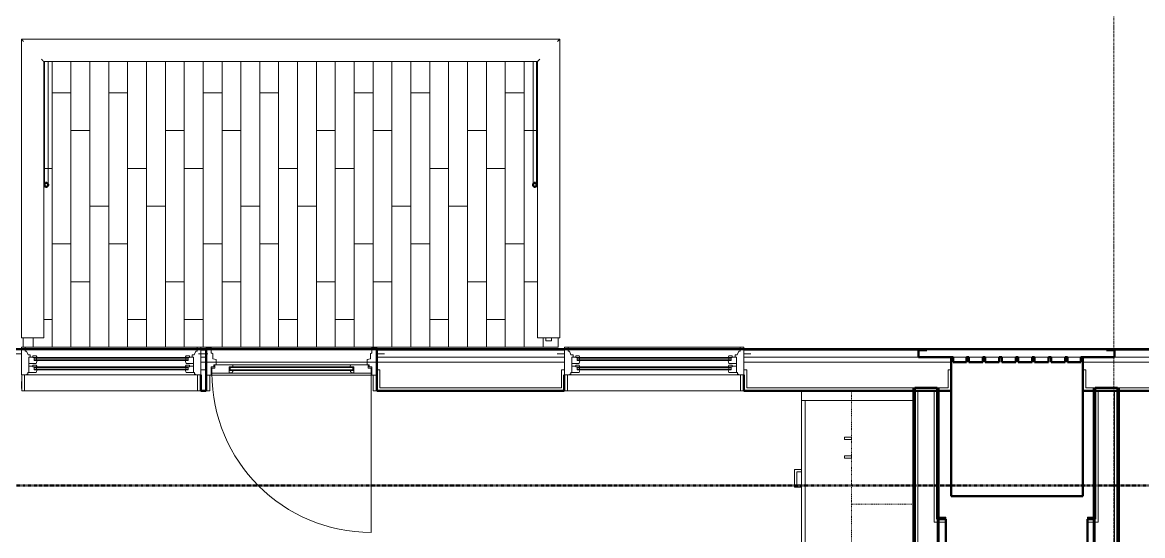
# Model space of a CAD drawing. Header units: inches. Extents: x -4218 to -1830, y 9767 to 12426.
# Drawn here: x -3712.5 to -3475.2, y 12079.1 to 12187.8 of the extents above; entities that cross this region are included whole.
import ezdxf

# ---------------------------------------------------------------- set-up
doc = ezdxf.new("R2010")
doc.units = ezdxf.units.IN
doc.header["$MEASUREMENT"] = 0
for name, pattern in [('Dash', [0.25, 0.125, -0.125]), ('Dash 1_16_', [0.125, 0.0625, -0.0625]), ('Grid Line 1_2_', [0.875, 0.5, -0.125, 0.125, -0.125])]:
    doc.linetypes.add(name, pattern=pattern)
for name, color, linetype, lineweight in [('0-1', 7, 'Continuous', 5), ('0-2', 253, 'Continuous', 9), ('A-DOOR-4', 31, 'Continuous', 9), ('A-DOOR-5', 31, 'Continuous', 20), ('A-DOOR-FRAM', 31, 'Continuous', 20), ('A-DOOR-FRAM-2', 31, 'Continuous', 9), ('A-DOOR-GLAZ', 31, 'Continuous', 9), ('A-FLOR-5', 192, 'Continuous', 9), ('A-FLOR-HRAL', 11, 'Continuous', 9), ('A-FLOR-PATT-1', 9, 'Continuous', 9), ('A-GENM', 5, 'Continuous', 9), ('A-GENM-7', 5, 'Continuous', 50), ('A-GLAZ-1', 151, 'Continuous', 9), ('A-GLAZ-2', 151, 'Continuous', 20), ('A-GLAZ-3', 151, 'Continuous', 50), ('A-WALL', 113, 'Continuous', 13), ('A-WALL-1', 250, 'Continuous', 50), ('A-WALL-2', 10, 'Continuous', 13), ('A-WALL-3', 254, 'Continuous', 9), ('A-WALL-4', 253, 'Continuous', 9), ('A-WALL-5', 252, 'Continuous', 9), ('A-WALL-6', 7, 'Continuous', 9), ('A-WALL-8', 113, 'Continuous', 9), ('A-WALL-9', 113, 'Continuous', 50), ('C-PROP-LINE-1', 91, 'Dash 1_16_', 50), ('Q-CASE-1', 252, 'Continuous', 9), ('Q-CASE-2', 7, 'Continuous', 9), ('Q-CASE-3', 253, 'Continuous', 9), ('Q-CASE-4', 7, 'Dash', 9), ('Q-CASE-5', 254, 'Continuous', 9), ('S-GRID-1', 1, 'Grid Line 1_2_', 9)]:
    doc.layers.add(name, color=color, linetype=linetype, lineweight=lineweight)

# ---------------------------------------------------------------- blocks, each defined once
blk = doc.blocks.new('Basic Wall _ INT - W4BØF - _5_8 GYP - 2X4 WOOD_BATT_ - 5_8 GYP_ - ___-2689829-BACKGROUND - 3RD FLOOR')
at = {"layer": 'A-WALL-3'}
for p, q in [((-3518.72, 12110.34), (-3518.75, 12110.34)), ((-3518.55, 12110.34), (-3518.61, 12110.34)), ((-3518.4, 12110.34), (-3518.54, 12110.34)), ((-3518.34, 12110.34), (-3518.4, 12110.34))]:
    blk.add_line(p, q, dxfattribs=at)
at = {"layer": 'A-WALL-4'}
for p, q in [((-3518.75, 12110.34), (-3518.71, 12110.34)), ((-3518.75, 12109.71), (-3518.75, 12110.31)), ((-3518.71, 12110.34), (-3518.66, 12110.34)), ((-3518.66, 12110.34), (-3518.63, 12110.34)), ((-3518.63, 12110.34), (-3518.62, 12110.34)), ((-3518.62, 12110.34), (-3518.34, 12110.34)), ((-3518.4, 12110.31), (-3518.4, 12109.71)), ((-3518.75, 12077.79), (-3518.75, 12082.54)), ((-3518.4, 12082.93), (-3518.4, 12082.83)), ((-3518.4, 12082.82), (-3518.4, 12082.74)), ((-3518.4, 12082.73), (-3518.4, 12082.68)), ((-3518.4, 12082.54), (-3518.4, 12077.79)), ((-3518.4, 12077.63), (-3518.4, 12077.59)), ((-3518.4, 12077.57), (-3518.4, 12077.5)), ((-3518.4, 12077.47), (-3518.4, 12077.38)), ((-3518.4, 11916.93), (-3518.34, 11916.96)), ((-3518.75, 11916.78), (-3518.72, 11916.79)), ((-3518.61, 11916.84), (-3518.55, 11916.87)), ((-3518.54, 11916.87), (-3518.4, 11916.93))]:
    blk.add_line(p, q, dxfattribs=at)
at = {"layer": 'A-WALL-5'}
for p, q in [((-3518.75, 12082.54), (-3518.75, 12109.71)), ((-3518.62, 12109.71), (-3518.62, 12110.31)), ((-3518.4, 12109.71), (-3518.4, 12082.95)), ((-3518.34, 12110.31), (-3518.34, 12109.71)), ((-3518.62, 12077.83), (-3518.62, 12082.5)), ((-3518.34, 12082.93), (-3518.34, 12082.83)), ((-3518.34, 12082.81), (-3518.34, 12082.74)), ((-3518.34, 12082.73), (-3518.34, 12082.68)), ((-3518.34, 12082.54), (-3518.34, 12077.79)), ((-3518.75, 11916.78), (-3518.75, 12077.79)), ((-3518.4, 12077.38), (-3518.4, 11916.93)), ((-3518.34, 12077.63), (-3518.34, 12077.59)), ((-3518.34, 12077.57), (-3518.34, 12077.5)), ((-3518.34, 12077.47), (-3518.34, 12077.38))]:
    blk.add_line(p, q, dxfattribs=at)
at = {"layer": 'A-WALL-6'}
for p, q in [((-3518.62, 12082.54), (-3518.62, 12109.71)), ((-3518.34, 12109.71), (-3518.34, 12082.95)), ((-3518.62, 11916.84), (-3518.62, 12077.79)), ((-3518.34, 12077.38), (-3518.34, 11916.96))]:
    blk.add_line(p, q, dxfattribs=at)
at = {"layer": 'A-WALL-6', "flags": 128}
for points in [[(-3518.34, 11916.96), (-3518.45, 11916.91), (-3518.55, 11916.87), (-3518.6, 11916.84), (-3518.62, 11916.84)], [(-3518.62, 11916.84), (-3518.63, 11916.84), (-3518.63, 11916.83), (-3518.65, 11916.83), (-3518.66, 11916.82), (-3518.68, 11916.81), (-3518.71, 11916.8)]]:
    blk.add_lwpolyline(points, dxfattribs=at)
blk = doc.blocks.new('Basic Wall _ INT - W4BØF - _5_8 GYP - 2X4 WOOD_BATT_ - 5_8 GYP_ - ___-2689830-BACKGROUND - 3RD FLOOR')
at = {"layer": 'A-WALL-3'}
for p, q in [((-3523.85, 12110.34), (-3523.91, 12110.34)), ((-3523.7, 12110.34), (-3523.85, 12110.34)), ((-3523.85, 12109.71), (-3523.85, 12058.6)), ((-3523.64, 12110.34), (-3523.7, 12110.34)), ((-3523.5, 12110.34), (-3523.52, 12110.34)), ((-3523.5, 12058.6), (-3523.5, 12109.71)), ((-3523.85, 12028.71), (-3523.85, 11977.71)), ((-3523.5, 11977.71), (-3523.5, 12028.71))]:
    blk.add_line(p, q, dxfattribs=at)
at = {"layer": 'A-WALL-4'}
for p, q in [((-3523.91, 12110.34), (-3523.64, 12110.34)), ((-3523.85, 12110.34), (-3523.85, 12109.71)), ((-3523.64, 12110.34), (-3523.62, 12110.34)), ((-3523.62, 12110.34), (-3523.61, 12110.34)), ((-3523.62, 12109.71), (-3523.62, 12058.6)), ((-3523.61, 12110.34), (-3523.58, 12110.34)), ((-3523.58, 12110.34), (-3523.56, 12110.34)), ((-3523.56, 12110.34), (-3523.54, 12110.34)), ((-3523.54, 12110.34), (-3523.5, 12110.34)), ((-3523.5, 12109.71), (-3523.5, 12110.34)), ((-3523.62, 12028.71), (-3523.62, 11977.71)), ((-3523.85, 11977.71), (-3523.85, 11977.46)), ((-3523.5, 11977.46), (-3523.5, 11977.71)), ((-3523.85, 11942.13), (-3523.85, 11942.01)), ((-3523.85, 11942.01), (-3523.85, 11941.92)), ((-3523.85, 11941.92), (-3523.85, 11941.86)), ((-3523.85, 11941.71), (-3523.85, 11936.97)), ((-3523.5, 11936.96), (-3523.5, 11941.71)), ((-3523.85, 11936.82), (-3523.85, 11936.76)), ((-3523.85, 11936.76), (-3523.85, 11936.67)), ((-3523.85, 11936.67), (-3523.85, 11936.55)), ((-3523.91, 11914.65), (-3523.85, 11914.67)), ((-3523.85, 11914.67), (-3523.7, 11914.73)), ((-3523.7, 11914.73), (-3523.64, 11914.76)), ((-3523.52, 11914.81), (-3523.5, 11914.82))]:
    blk.add_line(p, q, dxfattribs=at)
at = {"layer": 'A-WALL-5'}
for p, q in [((-3523.91, 12110.34), (-3523.91, 12058.6)), ((-3523.62, 12110.34), (-3523.62, 12109.71)), ((-3523.91, 12028.71), (-3523.91, 11977.71)), ((-3523.85, 11977.46), (-3523.85, 11942.13)), ((-3523.62, 11977.71), (-3523.62, 11977.46)), ((-3523.5, 11941.71), (-3523.5, 11977.46)), ((-3523.91, 11942.13), (-3523.91, 11942.01)), ((-3523.91, 11942.01), (-3523.91, 11941.92)), ((-3523.91, 11941.92), (-3523.91, 11941.86)), ((-3523.91, 11941.7), (-3523.91, 11936.98)), ((-3523.62, 11941.71), (-3523.62, 11937.61)), ((-3523.91, 11936.82), (-3523.91, 11936.76)), ((-3523.91, 11936.76), (-3523.91, 11936.67)), ((-3523.91, 11936.67), (-3523.91, 11936.55)), ((-3523.85, 11936.55), (-3523.85, 11914.67)), ((-3523.62, 11937.59), (-3523.62, 11936.97)), ((-3523.5, 11914.82), (-3523.5, 11936.96))]:
    blk.add_line(p, q, dxfattribs=at)
at = {"layer": 'A-WALL-6'}
for p, q in [((-3523.91, 11977.71), (-3523.91, 11942.13)), ((-3523.62, 11977.46), (-3523.62, 11941.71)), ((-3523.91, 11936.55), (-3523.91, 11914.65)), ((-3523.62, 11936.97), (-3523.62, 11914.77))]:
    blk.add_line(p, q, dxfattribs=at)
at = {"layer": 'A-WALL-6', "flags": 128}
for points in [[(-3523.62, 11914.77), (-3523.64, 11914.76), (-3523.7, 11914.73), (-3523.79, 11914.7), (-3523.91, 11914.65)], [(-3523.54, 11914.8), (-3523.56, 11914.79), (-3523.58, 11914.78), (-3523.6, 11914.78), (-3523.61, 11914.77), (-3523.62, 11914.77), (-3523.62, 11914.77)]]:
    blk.add_lwpolyline(points, dxfattribs=at)
blk = doc.blocks.new('Basic Wall _ INT - W4BØF - _5_8 GYP - 2X4 WOOD_BATT_ - 5_8 GYP_ - ___-2689837-BACKGROUND - 3RD FLOOR')
at = {"layer": 'A-WALL-3'}
for p, q in [((-3480.51, 12110.34), (-3480.54, 12110.34)), ((-3480.33, 12110.34), (-3480.4, 12110.34)), ((-3480.19, 12110.34), (-3480.33, 12110.34)), ((-3480.12, 12110.34), (-3480.19, 12110.34))]:
    blk.add_line(p, q, dxfattribs=at)
at = {"layer": 'A-WALL-4'}
for p, q in [((-3480.54, 12110.34), (-3480.49, 12110.34)), ((-3480.54, 12109.71), (-3480.54, 12110.34)), ((-3480.49, 12110.34), (-3480.41, 12110.34)), ((-3480.41, 12110.34), (-3480.12, 12110.34)), ((-3480.19, 12110.34), (-3480.19, 12109.71)), ((-3480.54, 11916.39), (-3480.51, 11916.38)), ((-3480.4, 11916.33), (-3480.33, 11916.31)), ((-3480.33, 11916.31), (-3480.19, 11916.25)), ((-3480.19, 11916.25), (-3480.12, 11916.22))]:
    blk.add_line(p, q, dxfattribs=at)
at = {"layer": 'A-WALL-5'}
for p, q in [((-3480.54, 12070.54), (-3480.54, 12109.71)), ((-3480.41, 12109.71), (-3480.41, 12110.34)), ((-3480.19, 12109.71), (-3480.19, 12070.54)), ((-3480.12, 12110.34), (-3480.12, 12109.71)), ((-3480.54, 12000.54), (-3480.54, 12005.04)), ((-3480.19, 12005.04), (-3480.19, 12000.54)), ((-3480.54, 11916.39), (-3480.54, 11935.04)), ((-3480.19, 11935.04), (-3480.19, 11916.25))]:
    blk.add_line(p, q, dxfattribs=at)
at = {"layer": 'A-WALL-6'}
for p, q in [((-3480.41, 12070.54), (-3480.41, 12109.71)), ((-3480.12, 12109.71), (-3480.12, 12070.54)), ((-3480.41, 12000.54), (-3480.41, 12005.04)), ((-3480.12, 12005.04), (-3480.12, 12000.54)), ((-3480.41, 11916.34), (-3480.41, 11935.04)), ((-3480.12, 11935.04), (-3480.12, 11916.22))]:
    blk.add_line(p, q, dxfattribs=at)
at = {"layer": 'A-WALL-6', "flags": 128}
for points in [[(-3480.41, 11916.34), (-3480.41, 11916.34), (-3480.42, 11916.34), (-3480.44, 11916.35), (-3480.45, 11916.36), (-3480.47, 11916.36), (-3480.49, 11916.37)], [(-3480.12, 11916.22), (-3480.24, 11916.27), (-3480.33, 11916.31), (-3480.39, 11916.33), (-3480.41, 11916.34)]]:
    blk.add_lwpolyline(points, dxfattribs=at)
blk = doc.blocks.new('Basic Wall _ INT - W4BØF - _5_8 GYP - 2X4 WOOD_BATT_ - 5_8 GYP_ - ___-2689838-BACKGROUND - 3RD FLOOR')
at = {"layer": 'A-WALL-3'}
for p, q in [((-3485.64, 12110.34), (-3485.7, 12110.34)), ((-3485.49, 12110.34), (-3485.64, 12110.34)), ((-3485.43, 12110.34), (-3485.49, 12110.34)), ((-3485.29, 12110.34), (-3485.31, 12110.34))]:
    blk.add_line(p, q, dxfattribs=at)
at = {"layer": 'A-WALL-4'}
for p, q in [((-3485.7, 12110.34), (-3485.41, 12110.34)), ((-3485.64, 12110.34), (-3485.64, 12109.75)), ((-3485.41, 12110.34), (-3485.33, 12110.34)), ((-3485.33, 12110.34), (-3485.29, 12110.34)), ((-3485.29, 12109.75), (-3485.29, 12110.34)), ((-3485.64, 12082.95), (-3485.64, 12082.86)), ((-3485.64, 12082.83), (-3485.64, 12082.76)), ((-3485.64, 12082.74), (-3485.64, 12082.7)), ((-3485.64, 12082.54), (-3485.64, 12077.79)), ((-3485.29, 12077.79), (-3485.29, 12082.54)), ((-3485.64, 12077.64), (-3485.64, 12077.6)), ((-3485.64, 12077.59), (-3485.64, 12077.52)), ((-3485.64, 12077.5), (-3485.64, 12077.4)), ((-3485.7, 11918.53), (-3485.64, 11918.5)), ((-3485.64, 11918.5), (-3485.49, 11918.44)), ((-3485.49, 11918.44), (-3485.43, 11918.42)), ((-3485.31, 11918.37), (-3485.29, 11918.36))]:
    blk.add_line(p, q, dxfattribs=at)
at = {"layer": 'A-WALL-5'}
for p, q in [((-3485.7, 12110.34), (-3485.7, 12109.75)), ((-3485.64, 12109.71), (-3485.64, 12082.95)), ((-3485.41, 12110.34), (-3485.41, 12109.75)), ((-3485.29, 12082.54), (-3485.29, 12109.71)), ((-3485.7, 12082.95), (-3485.7, 12082.86)), ((-3485.7, 12082.83), (-3485.7, 12082.77)), ((-3485.7, 12082.54), (-3485.7, 12077.79)), ((-3485.41, 12082.54), (-3485.41, 12077.79)), ((-3485.7, 12077.59), (-3485.7, 12077.52)), ((-3485.7, 12077.5), (-3485.7, 12077.41)), ((-3485.64, 12077.38), (-3485.64, 12070.54)), ((-3485.29, 12070.54), (-3485.29, 12077.79)), ((-3485.64, 12005.04), (-3485.64, 12000.54)), ((-3485.29, 12000.54), (-3485.29, 12005.04)), ((-3485.64, 11935.04), (-3485.64, 11918.5)), ((-3485.29, 11918.36), (-3485.29, 11935.04))]:
    blk.add_line(p, q, dxfattribs=at)
at = {"layer": 'A-WALL-6'}
for p, q in [((-3485.7, 12109.71), (-3485.7, 12082.95)), ((-3485.41, 12109.71), (-3485.41, 12082.54)), ((-3485.7, 12077.38), (-3485.7, 12070.54)), ((-3485.41, 12077.79), (-3485.41, 12070.54)), ((-3485.7, 12005.04), (-3485.7, 12000.54)), ((-3485.41, 12005.04), (-3485.41, 12000.54)), ((-3485.7, 11935.04), (-3485.7, 11918.53)), ((-3485.41, 11935.04), (-3485.41, 11918.41))]:
    blk.add_line(p, q, dxfattribs=at)
at = {"layer": 'A-WALL-6', "flags": 128}
for points in [[(-3485.41, 11918.41), (-3485.43, 11918.42), (-3485.49, 11918.44), (-3485.58, 11918.48), (-3485.7, 11918.53)], [(-3485.33, 11918.38), (-3485.35, 11918.39), (-3485.37, 11918.39), (-3485.39, 11918.4), (-3485.4, 11918.41), (-3485.41, 11918.41), (-3485.41, 11918.41)]]:
    blk.add_lwpolyline(points, dxfattribs=at)
blk = doc.blocks.new('Basic Wall _ INT - W4BØF - _5_8 GYP - 2X4 WOOD_BATT_ - 5_8 GYP_ - ___-2689840-BACKGROUND - 3RD FLOOR')
at = {"layer": 'A-WALL-3'}
for p, q in [((-3518.75, 12082.95), (-3518.75, 12082.89)), ((-3518.75, 12082.89), (-3518.75, 12082.75)), ((-3518.75, 12082.74), (-3518.75, 12082.68)), ((-3518.75, 12082.56), (-3518.75, 12082.54)), ((-3485.29, 12082.89), (-3485.29, 12082.95)), ((-3485.29, 12082.75), (-3485.29, 12082.89)), ((-3485.29, 12082.68), (-3485.29, 12082.74)), ((-3485.29, 12082.54), (-3485.29, 12082.56))]:
    blk.add_line(p, q, dxfattribs=at)
at = {"layer": 'A-WALL-4'}
for p, q in [((-3518.75, 12082.66), (-3518.75, 12082.95)), ((-3518.75, 12082.6), (-3518.75, 12082.66)), ((-3518.55, 12082.89), (-3518.6, 12082.89)), ((-3518.45, 12082.89), (-3518.53, 12082.89)), ((-3518.34, 12082.89), (-3518.44, 12082.89)), ((-3485.58, 12082.89), (-3485.66, 12082.89)), ((-3485.49, 12082.89), (-3485.55, 12082.89)), ((-3485.29, 12082.95), (-3485.29, 12082.66)), ((-3485.29, 12082.66), (-3485.29, 12082.6))]:
    blk.add_line(p, q, dxfattribs=at)
at = {"layer": 'A-WALL-5'}
for p, q in [((-3518.75, 12082.58), (-3518.75, 12082.6)), ((-3518.75, 12082.54), (-3518.75, 12082.58)), ((-3518.75, 12082.54), (-3516.91, 12082.54)), ((-3518.55, 12082.95), (-3518.6, 12082.95)), ((-3518.45, 12082.95), (-3518.53, 12082.95)), ((-3518.34, 12082.95), (-3518.44, 12082.95)), ((-3516.91, 12082.89), (-3518.34, 12082.89)), ((-3516.91, 12082.89), (-3516.91, 12082.95)), ((-3516.91, 12082.75), (-3516.91, 12082.89)), ((-3516.91, 12082.68), (-3516.91, 12082.74)), ((-3516.91, 12082.54), (-3516.91, 12082.56)), ((-3486.91, 12082.95), (-3486.91, 12082.89)), ((-3486.91, 12082.89), (-3486.91, 12082.75)), ((-3485.7, 12082.89), (-3486.91, 12082.89)), ((-3486.91, 12082.74), (-3486.91, 12082.68)), ((-3486.91, 12082.56), (-3486.91, 12082.54)), ((-3486.91, 12082.54), (-3485.29, 12082.54)), ((-3485.58, 12082.95), (-3485.66, 12082.95)), ((-3485.49, 12082.95), (-3485.55, 12082.95)), ((-3485.29, 12082.6), (-3485.29, 12082.58)), ((-3485.29, 12082.58), (-3485.29, 12082.54))]:
    blk.add_line(p, q, dxfattribs=at)
at = {"layer": 'A-WALL-6'}
for p, q in [((-3516.91, 12082.66), (-3518.75, 12082.66)), ((-3516.91, 12082.95), (-3518.34, 12082.95)), ((-3516.91, 12082.95), (-3516.91, 12082.66)), ((-3516.91, 12082.66), (-3516.91, 12082.58)), ((-3516.91, 12082.58), (-3516.91, 12082.54)), ((-3486.91, 12082.66), (-3486.91, 12082.95)), ((-3485.7, 12082.95), (-3486.91, 12082.95)), ((-3485.29, 12082.66), (-3486.91, 12082.66)), ((-3486.91, 12082.58), (-3486.91, 12082.66)), ((-3486.91, 12082.54), (-3486.91, 12082.58))]:
    blk.add_line(p, q, dxfattribs=at)
blk = doc.blocks.new('300 Series Wall Hung Cabinet_302 - 24_ X 36_-2573645-BACKGROUND - 3RD FLOOR')
at = {"layer": 'Q-CASE-2'}
for p, q in [((-1.76, 14.69), (-2.25, 14.69)), ((-2.25, 14.69), (-2.25, 13.19)), ((-1.76, 13.19), (-1.76, 14.69)), ((2.24, 14.69), (1.75, 14.69)), ((1.75, 14.69), (1.75, 13.19)), ((2.24, 13.19), (2.24, 14.69)), ((-1.76, 13.19), (-2.25, 13.19)), ((2.24, 13.19), (1.75, 13.19))]:
    blk.add_line(p, q, dxfattribs=at)
at = {"layer": 'Q-CASE-4'}
for p, q in [((-12, 0.19), (-12, 13.19)), ((-12, 13.19), (12, 13.19)), ((12, 13.19), (12, 0.19)), ((12, 0.19), (-12, 0.19))]:
    blk.add_line(p, q, dxfattribs=at)
blk = doc.blocks.new('Base Cabinet 3 Drawer 230 - Base Cabinet 3 Drawer 230 33_-V81-BACKGROUND - 3RD FLOOR')
at = {"layer": 'Q-CASE-1'}
for p, q in [((-15.76, -23.25), (-15.76, -0.37)), ((17.24, -0.37), (17.24, -23.25)), ((-15.76, -23.25), (-15.76, -24)), ((17.24, -23.25), (-15.76, -23.25)), ((17.24, -24), (17.24, -23.25)), ((-15.76, -24), (17.24, -24)), ((-1.14, -24), (-0.64, -24)), ((2.61, -24), (2.11, -24))]:
    blk.add_line(p, q, dxfattribs=at)
at = {"layer": 'Q-CASE-2'}
for p, q in [((-1.14, -24), (-1.14, -25.5)), ((-1.14, -25.5), (2.61, -25.5)), ((-0.64, -25), (-0.64, -24)), ((2.11, -25), (-0.64, -25)), ((2.11, -24), (2.11, -25)), ((2.61, -25.5), (2.61, -24))]:
    blk.add_line(p, q, dxfattribs=at)
at = {"layer": 'Q-CASE-3'}
for p, q in [((-15.76, -0.36), (-15.76, 0)), ((17.24, 0), (17.24, -0.37)), ((-1.14, -24), (-0.64, -24)), ((2.61, -24), (2.11, -24))]:
    blk.add_line(p, q, dxfattribs=at)
at = {"layer": 'Q-CASE-5'}
for p, q in [((-15.76, 0), (17.24, 0)), ((-1.14, -24), (-0.64, -24)), ((2.61, -24), (2.11, -24))]:
    blk.add_line(p, q, dxfattribs=at)
blk = doc.blocks.new('300 Series Wall Hung Cabinet_302 - 27_ X 36_-2604985-BACKGROUND - 3RD FLOOR')
at = {"layer": 'Q-CASE-2'}
for p, q in [((-2.25, -13.19), (-1.76, -13.19)), ((-2.25, -13.19), (-2.25, -14.69)), ((-1.76, -14.69), (-1.76, -13.19)), ((1.75, -13.19), (2.24, -13.19)), ((1.75, -13.19), (1.75, -14.69)), ((2.24, -14.69), (2.24, -13.19)), ((-2.25, -14.69), (-1.76, -14.69)), ((1.75, -14.69), (2.24, -14.69))]:
    blk.add_line(p, q, dxfattribs=at)
at = {"layer": 'Q-CASE-4'}
for p, q in [((13.5, -0.19), (-13.5, -0.19)), ((-13.5, -0.19), (-13.5, -13.19)), ((13.5, -13.19), (13.5, -0.19)), ((-13.5, -13.19), (13.5, -13.19))]:
    blk.add_line(p, q, dxfattribs=at)
blk = doc.blocks.new('CTR - 1st Phase - Unit Layouts_rvt-1-BACKGROUND - 3RD FLOOR')
at = {"layer": 'A-WALL-1'}
for p, q in [((-3523.5, 12110.34), (-3523.5, 12058.6)), ((-3522.87, 12110.34), (-3523.5, 12110.34)), ((-3519.37, 12110.34), (-3522.87, 12110.34)), ((-3518.75, 12110.34), (-3519.37, 12110.34)), ((-3518.75, 12082.54), (-3518.75, 12110.34)), ((-3485.29, 12110.34), (-3485.29, 12082.54)), ((-3484.66, 12110.34), (-3485.29, 12110.34)), ((-3481.16, 12110.34), (-3484.66, 12110.34)), ((-3480.54, 12110.34), (-3481.16, 12110.34)), ((-3480.54, 12068.79), (-3480.54, 12110.34)), ((-3516.91, 12082.54), (-3518.75, 12082.54)), ((-3516.91, 12077.79), (-3516.91, 12082.54)), ((-3485.29, 12082.54), (-3486.91, 12082.54)), ((-3486.91, 12082.54), (-3486.91, 12077.79))]:
    blk.add_line(p, q, dxfattribs=at)
at = {"layer": 'A-WALL-2'}
for p, q in [((-3522.87, 11941.09), (-3522.87, 12109.71)), ((-3519.37, 12109.71), (-3522.87, 12109.71)), ((-3519.37, 12081.91), (-3519.37, 12109.71)), ((-3484.66, 12081.91), (-3484.66, 12109.71)), ((-3481.16, 12109.71), (-3484.66, 12109.71)), ((-3481.16, 12068.79), (-3481.16, 12109.71)), ((-3518.75, 12081.91), (-3519.37, 12081.91)), ((-3518.75, 12081.91), (-3516.91, 12081.91)), ((-3486.91, 12081.91), (-3485.29, 12081.91)), ((-3484.66, 12081.91), (-3485.29, 12081.91))]:
    blk.add_line(p, q, dxfattribs=at)
at = {"layer": 'A-WALL-3'}
for p, q in [((-3523.5, 12110.34), (-3523.5, 12109.71)), ((-3523.5, 12110.34), (-3518.75, 12110.34)), ((-3523.5, 12109.71), (-3523.5, 12058.6)), ((-3518.75, 12109.71), (-3518.75, 12110.31)), ((-3485.29, 12110.34), (-3485.29, 12109.75)), ((-3485.29, 12110.34), (-3480.54, 12110.34)), ((-3480.54, 12109.71), (-3480.54, 12110.34)), ((-3518.75, 12082.68), (-3518.75, 12082.95)), ((-3518.55, 12082.54), (-3518.6, 12082.54)), ((-3518.45, 12082.54), (-3518.53, 12082.54)), ((-3518.34, 12082.54), (-3518.44, 12082.54)), ((-3485.58, 12082.54), (-3485.66, 12082.54)), ((-3485.49, 12082.54), (-3485.55, 12082.54)), ((-3485.29, 12082.95), (-3485.29, 12082.68))]:
    blk.add_line(p, q, dxfattribs=at)
at = {"layer": 'A-WALL-4'}
for p, q in [((-3518.75, 12082.95), (-3518.75, 12109.71)), ((-3485.29, 12109.71), (-3485.29, 12082.95)), ((-3480.54, 12070.54), (-3480.54, 12109.71)), ((-3516.91, 12082.54), (-3518.34, 12082.54)), ((-3485.7, 12082.54), (-3486.91, 12082.54))]:
    blk.add_line(p, q, dxfattribs=at)
at = {"layer": 'A-WALL-5'}
for p, q in [((-3516.91, 12082.54), (-3516.91, 12077.79)), ((-3486.91, 12077.79), (-3486.91, 12082.54))]:
    blk.add_line(p, q, dxfattribs=at)
at = {"layer": 'A-WALL-8'}
for p, q in [((-3523.87, 12109.71), (-3547.5, 12109.71)), ((-3547.5, 12109.71), (-3547.5, 11977.71)), ((-3547.5, 11977.71), (-3547.5, 12109.71)), ((-3547.5, 12109.71), (-3523.87, 12109.71)), ((-3523.5, 12109.71), (-3523.87, 12109.71)), ((-3523.87, 12109.71), (-3523.5, 12109.71)), ((-3523.5, 12058.6), (-3523.5, 12109.71)), ((-3523.5, 12109.71), (-3523.5, 12058.6))]:
    blk.add_line(p, q, dxfattribs=at)
at = {"layer": '0-2'}
for name, p, rotation in [('300 Series Wall Hung Cabinet_302 - 24_ X 36_-2573645-BACKGROUND - 3RD FLOOR', (-3523.69, 12097.71), 89.99999999999541), ('Base Cabinet 3 Drawer 230 - Base Cabinet 3 Drawer 230 33_-V81-BACKGROUND - 3RD FLOOR', (-3523.5, 12091.95), 269.9999999999947), ('300 Series Wall Hung Cabinet_302 - 27_ X 36_-2604985-BACKGROUND - 3RD FLOOR', (-3523.69, 12072.21), 269.9999999999955)]:
    blk.add_blockref(name, p, dxfattribs=dict(at, rotation=rotation))
for name in ['Basic Wall _ INT - W4BØF - _5_8 GYP - 2X4 WOOD_BATT_ - 5_8 GYP_ - ___-2689830-BACKGROUND - 3RD FLOOR', 'Basic Wall _ INT - W4BØF - _5_8 GYP - 2X4 WOOD_BATT_ - 5_8 GYP_ - ___-2689829-BACKGROUND - 3RD FLOOR', 'Basic Wall _ INT - W4BØF - _5_8 GYP - 2X4 WOOD_BATT_ - 5_8 GYP_ - ___-2689838-BACKGROUND - 3RD FLOOR', 'Basic Wall _ INT - W4BØF - _5_8 GYP - 2X4 WOOD_BATT_ - 5_8 GYP_ - ___-2689837-BACKGROUND - 3RD FLOOR', 'Basic Wall _ INT - W4BØF - _5_8 GYP - 2X4 WOOD_BATT_ - 5_8 GYP_ - ___-2689840-BACKGROUND - 3RD FLOOR']:
    blk.add_blockref(name, (0, 0), dxfattribs=at)
blk = doc.blocks.new('Window-Double_Hung-Andersen-400_Series-Tilt_Wash - DOUBLE HUNG - COTTAGE - 3RD FLOOR-2888547-BACKGROUND - 3RD FLOOR')
at = {"layer": 'A-GLAZ-1'}
for p, q in [((-19.01, 2.44), (-19.01, 3.94)), ((-19.01, 3.94), (-18.95, 3.94)), ((-18.95, 2.44), (-19.01, 2.44)), ((-18.95, 4.44), (18.95, 4.44)), ((-18.95, 1.06), (-18.95, 4.44)), ((-18.32, 1.06), (-18.32, 4.44)), ((18.32, 1.06), (18.32, 4.44)), ((18.95, 4.44), (18.95, 1.06)), ((18.95, 3.94), (19.01, 3.94)), ((19.01, 2.44), (18.95, 2.44)), ((19.01, 3.94), (19.01, 2.44)), ((18.95, 1.06), (-18.95, 1.06)), ((-16.29, -0.19), (-15.7, -0.19)), ((-16.29, -0.56), (-15.7, -0.56)), ((-16.29, -2.13), (-15.7, -2.13)), ((-15.82, -0.56), (-15.82, -0.19)), ((-15.82, -2.5), (-15.82, -2.13)), ((-15.7, -0.06), (15.7, -0.06)), ((-15.7, -0.19), (15.7, -0.19)), ((-15.7, -0.56), (15.7, -0.56)), ((-15.7, -0.69), (15.7, -0.69)), ((-15.7, -2), (15.7, -2)), ((-15.7, -2.13), (15.7, -2.13)), ((16.29, -0.19), (15.7, -0.19)), ((16.29, -0.56), (15.7, -0.56)), ((16.29, -2.13), (15.7, -2.13)), ((15.82, -0.56), (15.82, -0.19)), ((15.82, -2.5), (15.82, -2.13)), ((-16.29, -2.5), (-15.7, -2.5)), ((-15.7, -2.5), (15.7, -2.5)), ((-15.7, -2.63), (15.7, -2.63)), ((16.29, -2.5), (15.7, -2.5))]:
    blk.add_line(p, q, dxfattribs=at)
at = {"layer": 'A-GLAZ-2'}
for p, q in [((-19.01, 1.06), (19.01, 1.06)), ((-19.01, -4.81), (-19.01, 1.06)), ((-17.67, 0.78), (-18, 1.06)), ((-17.67, 0.78), (-17.67, 0.56)), ((-17.67, 0.56), (-15.86, 0.56)), ((-17.42, -2.75), (-17.42, 0.56)), ((-15.86, 0.56), (-15.7, -0.06)), ((15.86, 0.56), (15.7, -0.06)), ((17.67, 0.56), (15.86, 0.56)), ((17.42, -2.75), (17.42, 0.56)), ((17.67, 0.78), (18, 1.06)), ((17.67, 0.78), (17.67, 0.56)), ((19.01, 1.06), (19.01, -4.81)), ((-17.42, -0.81), (-16.57, -0.81)), ((-17.42, -1.38), (-15.86, -1.38)), ((-16.57, -0.69), (-16.57, -1.03)), ((-15.7, -0.69), (-16.57, -0.69)), ((-15.86, -1.03), (-16.57, -1.03)), ((-16.29, -0.69), (-16.29, -0.06)), ((-15.7, -0.06), (-16.29, -0.06)), ((-16.29, -2.63), (-16.29, -2)), ((-15.7, -2), (-16.29, -2)), ((-15.86, -1.03), (-15.7, -0.69)), ((-15.86, -1.38), (-15.7, -2)), ((15.7, -0.06), (16.29, -0.06)), ((15.86, -1.03), (15.7, -0.69)), ((15.7, -0.69), (16.57, -0.69)), ((15.86, -1.38), (15.7, -2)), ((15.7, -2), (16.29, -2)), ((15.86, -1.03), (16.57, -1.03)), ((17.42, -1.38), (15.86, -1.38)), ((16.29, -0.69), (16.29, -0.06)), ((16.29, -2.63), (16.29, -2)), ((16.57, -0.69), (16.57, -1.03)), ((17.42, -0.81), (16.57, -0.81)), ((-19.01, -3.44), (-20.51, -3.44)), ((-18.2, -4), (-17.92, -4)), ((-18.2, -4.81), (-18.2, -4)), ((-17.92, -4), (-17.61, -3.19)), ((-17.61, -3.19), (-17.14, -3.19)), ((-17.42, -2.75), (-16.57, -2.75)), ((-17.14, -3.19), (-17.14, -2.75)), ((-16.57, -2.63), (-16.57, -2.97)), ((-15.7, -2.63), (-16.57, -2.63)), ((-15.86, -2.97), (-16.57, -2.97)), ((-15.86, -2.97), (-15.7, -2.63)), ((15.86, -2.97), (15.7, -2.63)), ((15.7, -2.63), (16.57, -2.63)), ((15.86, -2.97), (16.57, -2.97)), ((16.57, -2.63), (16.57, -2.97)), ((17.42, -2.75), (16.57, -2.75)), ((17.14, -3.19), (17.14, -2.75)), ((17.61, -3.19), (17.14, -3.19)), ((17.92, -4), (17.61, -3.19)), ((18.2, -4), (17.92, -4)), ((18.2, -4.81), (18.2, -4)), ((19.01, -3.44), (20.51, -3.44)), ((19.01, -4.81), (-19.01, -4.81))]:
    blk.add_line(p, q, dxfattribs=at)
blk = doc.blocks.new('Door-Inswing-Andersen-400_Series-Single - 3_ 0-1_8_ x 6_ 7-1_2_ - 3rd floor-2895869-BACKGROUND - 3RD FLOOR')
at = {"layer": 'A-DOOR-4'}
blk.add_line((16.87, -0.66), (16.87, -34.41), dxfattribs=at)
blk.add_arc((16.87, -0.66), 33.75, 180, 270, dxfattribs=at)
at = {"layer": 'A-DOOR-5'}
for p, q in [((-16.26, 0.42), (-16.87, 0.41)), ((-16.87, 0.41), (-16.87, -0.66)), ((-16.26, 1.06), (-16.26, 0.42)), ((-16.26, 1.06), (-12.44, 1.06)), ((-13.19, 0.66), (-12.44, 0.66)), ((-13.19, -0.66), (-13.19, 0.66)), ((-12.44, 0.75), (-12.47, 1.06)), ((12.44, 1.06), (-12.44, 1.06)), ((-12.44, 0.66), (-12.44, 0.75)), ((16.26, 1.06), (12.44, 1.06)), ((12.44, 0.75), (12.47, 1.06)), ((12.44, 0.66), (12.44, 0.75)), ((13.19, 0.66), (12.44, 0.66)), ((13.19, -0.66), (13.19, 0.66)), ((16.26, 1.06), (16.26, 0.42)), ((16.26, 0.42), (16.87, 0.41)), ((16.87, 0.41), (16.87, -0.66)), ((-16.87, -0.66), (-12.44, -0.66)), ((-12.44, -0.09), (-13.19, -0.09)), ((-13.19, -0.59), (-12.67, -0.59)), ((-13.19, -0.66), (-13.19, -0.59)), ((-12.67, -0.59), (-12.47, -0.34)), ((-12.47, -0.34), (-12.44, -0.16)), ((-12.44, -0.16), (-12.44, -0.09)), ((12.44, -0.66), (-12.44, -0.66)), ((12.44, -0.09), (13.19, -0.09)), ((12.44, -0.16), (12.44, -0.09)), ((12.47, -0.34), (12.44, -0.16)), ((16.87, -0.66), (12.44, -0.66)), ((12.67, -0.59), (12.47, -0.34)), ((13.19, -0.59), (12.67, -0.59)), ((13.19, -0.66), (13.19, -0.59))]:
    blk.add_line(p, q, dxfattribs=at)
at = {"layer": 'A-DOOR-FRAM'}
for p, q in [((-18.06, 4.8), (-18.06, 4.44)), ((-18.06, 4.75), (-18.06, -1.13)), ((-18.06, 4.75), (-17.03, 4.75)), ((-17.03, 3.63), (-17.03, 4.75)), ((17.03, 3.63), (17.03, 4.75)), ((18.06, 4.75), (17.03, 4.75)), ((18.06, 4.44), (18.06, 4.8)), ((18.06, 4.75), (18.06, -1.13)), ((-19.69, 3.44), (-18.06, 3.44)), ((-18.06, 4.44), (-18.06, -1.13)), ((-16.69, 3.39), (-17.03, 3.63)), ((-16.69, 2.39), (-16.69, 3.39)), ((-16, 2.23), (-16.69, 2.39)), ((16, 2.23), (16.69, 2.39)), ((16.69, 3.39), (17.03, 3.63)), ((16.69, 2.39), (16.69, 3.39)), ((18.06, -1.13), (18.06, 4.44)), ((19.69, 3.44), (18.06, 3.44)), ((-17.03, 0.66), (-16.45, 0.66)), ((-17.03, -1.13), (-17.03, 0.66)), ((-16.45, 0.66), (-16.45, 1.09)), ((-16.45, 1.09), (-16, 1.09)), ((-16, 1.09), (-16, 2.23)), ((16, 1.09), (16, 2.23)), ((16.45, 1.09), (16, 1.09)), ((16.45, 0.66), (16.45, 1.09)), ((17.03, 0.66), (16.45, 0.66)), ((17.03, -1.13), (17.03, 0.66)), ((-18.06, -1.13), (-17.94, -1.13)), ((-17.69, -1.13), (-18.06, -1.13)), ((-18.06, -1.13), (-17.03, -1.13)), ((-17.31, -1.13), (17.31, -1.13)), ((18.06, -1.13), (17.03, -1.13)), ((17.94, -1.13), (18.06, -1.13))]:
    blk.add_line(p, q, dxfattribs=at)
at = {"layer": 'A-DOOR-FRAM-2'}
for p, q in [((-17.31, -1.13), (-17.94, -1.13)), ((-17.94, -1.13), (-17.94, -4.44)), ((-17.31, -4.44), (-17.31, -1.13)), ((17.94, -1.13), (17.31, -1.13)), ((17.31, -1.13), (17.31, -4.44)), ((17.94, -4.44), (17.94, -1.13)), ((-17.94, -4.44), (-17.31, -4.44)), ((17.31, -4.44), (17.94, -4.44))]:
    blk.add_line(p, q, dxfattribs=at)
at = {"layer": 'A-DOOR-GLAZ'}
for p, q in [((-12.44, 0.5), (-13.19, 0.5)), ((-13.19, 0.06), (-12.44, 0.06)), ((-12.98, 0.5), (-12.98, 0.06)), ((12.44, 0.66), (-12.44, 0.66)), ((12.44, 0.5), (-12.44, 0.5)), ((12.44, 0.06), (-12.44, 0.06)), ((12.44, 0.5), (13.19, 0.5)), ((13.19, 0.06), (12.44, 0.06)), ((12.98, 0.5), (12.98, 0.06)), ((12.44, -0.09), (-12.44, -0.09))]:
    blk.add_line(p, q, dxfattribs=at)
blk = doc.blocks.new('Window-Double_Hung-Andersen-400_Series-Tilt_Wash - DOUBLE HUNG - COTTAGE - 3RD FLOOR-2888224-BACKGROUND - 3RD FLOOR')
at = {"layer": 'A-GLAZ-1'}
for p, q in [((-16.29, 2.5), (-15.7, 2.5)), ((-15.82, 2.5), (-15.82, 2.12)), ((-15.7, 2.62), (15.7, 2.62)), ((-15.7, 2.5), (15.7, 2.5)), ((16.29, 2.5), (15.7, 2.5)), ((15.82, 2.5), (15.82, 2.12)), ((-16.29, 2.12), (-15.7, 2.12)), ((-16.29, 0.56), (-15.7, 0.56)), ((-16.29, 0.19), (-15.7, 0.19)), ((-15.82, 0.56), (-15.82, 0.19)), ((-15.7, 2.12), (15.7, 2.12)), ((-15.7, 2), (15.7, 2)), ((-15.7, 0.69), (15.7, 0.69)), ((-15.7, 0.56), (15.7, 0.56)), ((-15.7, 0.19), (15.7, 0.19)), ((-15.7, 0.06), (15.7, 0.06)), ((16.29, 2.12), (15.7, 2.12)), ((16.29, 0.56), (15.7, 0.56)), ((16.29, 0.19), (15.7, 0.19)), ((15.82, 0.56), (15.82, 0.19)), ((18.95, -1.06), (-18.95, -1.06)), ((-18.95, -1.06), (-18.95, -4.44)), ((-18.32, -1.06), (-18.32, -4.44)), ((18.32, -1.06), (18.32, -4.44)), ((18.95, -4.44), (18.95, -1.06)), ((-19.01, -3.94), (-19.01, -2.44)), ((-19.01, -2.44), (-18.95, -2.44)), ((-18.95, -3.94), (-19.01, -3.94)), ((-18.95, -4.44), (18.95, -4.44)), ((18.95, -2.44), (19.01, -2.44)), ((19.01, -3.94), (18.95, -3.94)), ((19.01, -2.44), (19.01, -3.94))]:
    blk.add_line(p, q, dxfattribs=at)
at = {"layer": 'A-GLAZ-2'}
for p, q in [((19.01, 4.81), (-19.01, 4.81)), ((-19.01, 4.81), (-19.01, -1.06)), ((-18.2, 4.81), (-18.2, 4)), ((18.2, 4.81), (18.2, 4)), ((19.01, -1.06), (19.01, 4.81)), ((-19.01, 3.44), (-20.51, 3.44)), ((-18.2, 4), (-17.92, 4)), ((-17.92, 4), (-17.61, 3.19)), ((-17.61, 3.19), (-17.14, 3.19)), ((-17.42, 2.75), (-16.57, 2.75)), ((-17.42, 2.75), (-17.42, -0.56)), ((-17.14, 3.19), (-17.14, 2.75)), ((-15.86, 2.97), (-16.57, 2.97)), ((-16.57, 2.62), (-16.57, 2.97)), ((-15.7, 2.62), (-16.57, 2.62)), ((-16.29, 2.62), (-16.29, 2)), ((-15.86, 2.97), (-15.7, 2.62)), ((15.86, 2.97), (15.7, 2.62)), ((15.7, 2.62), (16.57, 2.62)), ((15.86, 2.97), (16.57, 2.97)), ((16.29, 2.62), (16.29, 2)), ((16.57, 2.62), (16.57, 2.97)), ((17.42, 2.75), (16.57, 2.75)), ((17.14, 3.19), (17.14, 2.75)), ((17.61, 3.19), (17.14, 3.19)), ((17.42, 2.75), (17.42, -0.56)), ((17.92, 4), (17.61, 3.19)), ((18.2, 4), (17.92, 4)), ((19.01, 3.44), (20.51, 3.44)), ((-17.42, 1.37), (-15.86, 1.37)), ((-17.42, 0.81), (-16.57, 0.81)), ((-15.86, 1.03), (-16.57, 1.03)), ((-16.57, 0.69), (-16.57, 1.03)), ((-15.7, 0.69), (-16.57, 0.69)), ((-15.7, 2), (-16.29, 2)), ((-16.29, 0.69), (-16.29, 0.06)), ((-15.7, 0.06), (-16.29, 0.06)), ((-15.86, 1.37), (-15.7, 2)), ((-15.86, 1.03), (-15.7, 0.69)), ((-15.86, -0.56), (-15.7, 0.06)), ((15.7, 2), (16.29, 2)), ((15.86, 1.37), (15.7, 2)), ((15.86, 1.03), (15.7, 0.69)), ((15.7, 0.69), (16.57, 0.69)), ((15.7, 0.06), (16.29, 0.06)), ((15.86, -0.56), (15.7, 0.06)), ((17.42, 1.37), (15.86, 1.37)), ((15.86, 1.03), (16.57, 1.03)), ((16.29, 0.69), (16.29, 0.06)), ((16.57, 0.69), (16.57, 1.03)), ((17.42, 0.81), (16.57, 0.81)), ((-19.01, -1.06), (19.01, -1.06)), ((-17.67, -0.78), (-18, -1.06)), ((-17.67, -0.78), (-17.67, -0.56)), ((-17.67, -0.56), (-15.86, -0.56)), ((17.67, -0.56), (15.86, -0.56)), ((17.67, -0.78), (17.67, -0.56)), ((17.67, -0.78), (18, -1.06))]:
    blk.add_line(p, q, dxfattribs=at)
blk = doc.blocks.new('Perforated Panel at Magic-Pak - hvac panel - 3rd floor-2505074-BACKGROUND - 3RD FLOOR')
at = {"layer": 'A-GLAZ-3'}
for p, q in [((-19.01, -4.38), (19.01, -4.38)), ((-19.01, -4.44), (-19.01, -4.38)), ((19.01, -4.44), (-19.01, -4.44)), ((19.01, -4.38), (19.01, -4.44))]:
    blk.add_line(p, q, dxfattribs=at)
blk = doc.blocks.new('Railing - Baluster_01-2700443-BACKGROUND - 3RD FLOOR')
at = {"layer": 'A-FLOR-HRAL'}
for p, q in [((-0.59, 1.18), (0.59, 1.18)), ((-0.59, 0.59), (-0.59, 1.18)), ((0.59, 1.18), (0.59, 0.59))]:
    blk.add_line(p, q, dxfattribs=at)
blk = doc.blocks.new('Railing - Railing-2700290-BACKGROUND - 3RD FLOOR')
at = {"layer": 'A-FLOR-HRAL'}
for p, q in [((-3598.7, 12184.2), (-3712.75, 12184.2)), ((-3712.75, 12184.2), (-3712.75, 12120.95)), ((-3598.7, 12120.95), (-3598.7, 12184.2)), ((-3708.02, 12179.48), (-3603.42, 12179.48)), ((-3708.02, 12120.95), (-3708.02, 12179.48)), ((-3603.42, 12179.48), (-3603.42, 12120.95)), ((-3712.28, 12120.95), (-3712.75, 12120.95)), ((-3708.5, 12120.95), (-3712.28, 12120.95)), ((-3708.02, 12120.95), (-3708.5, 12120.95)), ((-3602.95, 12120.95), (-3603.42, 12120.95)), ((-3599.17, 12120.95), (-3602.95, 12120.95)), ((-3598.7, 12120.95), (-3599.17, 12120.95))]:
    blk.add_line(p, q, dxfattribs=at)
for points, knots in [([(-3712.75, 12184.2), (-3712.75, 12184.2), (-3712.74, 12184.19), (-3712.71, 12184.17), (-3712.69, 12184.14), (-3712.66, 12184.11), (-3712.63, 12184.08), (-3712.6, 12184.06), (-3712.56, 12184.02), (-3712.52, 12183.97), (-3712.49, 12183.94), (-3712.45, 12183.9), (-3712.38, 12183.83), (-3712.32, 12183.77), (-3712.28, 12183.73)], [0, 0, 0, 0, 0.166667, 0.25, 0.333333, 0.416667, 0.458333, 0.5, 0.583333, 0.666667, 0.708333, 0.75, 0.833333, 1, 1, 1, 1]), ([(-3598.7, 12184.2), (-3598.7, 12184.2), (-3598.71, 12184.19), (-3598.73, 12184.17), (-3598.76, 12184.14), (-3598.79, 12184.11), (-3598.82, 12184.08), (-3598.84, 12184.06), (-3598.88, 12184.02), (-3598.93, 12183.97), (-3598.96, 12183.94), (-3599, 12183.9), (-3599.07, 12183.83), (-3599.13, 12183.77), (-3599.17, 12183.73)], [0, 0, 0, 0, 0.166667, 0.25, 0.333333, 0.416667, 0.458333, 0.5, 0.583333, 0.666667, 0.708333, 0.75, 0.833333, 1, 1, 1, 1]), ([(-3708.5, 12179.95), (-3708.45, 12179.91), (-3708.39, 12179.85), (-3708.32, 12179.77), (-3708.27, 12179.72), (-3708.23, 12179.69), (-3708.2, 12179.65), (-3708.17, 12179.62), (-3708.14, 12179.59), (-3708.12, 12179.57), (-3708.09, 12179.54), (-3708.06, 12179.51), (-3708.03, 12179.49), (-3708.02, 12179.48), (-3708.02, 12179.48)], [0, 0, 0, 0, 0.166667, 0.25, 0.333333, 0.375, 0.416667, 0.5, 0.541667, 0.583333, 0.666667, 0.75, 0.833333, 1, 1, 1, 1]), ([(-3602.95, 12179.95), (-3602.99, 12179.91), (-3603.05, 12179.85), (-3603.13, 12179.77), (-3603.18, 12179.72), (-3603.21, 12179.69), (-3603.25, 12179.65), (-3603.28, 12179.62), (-3603.31, 12179.59), (-3603.33, 12179.57), (-3603.36, 12179.54), (-3603.39, 12179.51), (-3603.42, 12179.49), (-3603.42, 12179.48), (-3603.42, 12179.48)], [0, 0, 0, 0, 0.166667, 0.25, 0.333333, 0.375, 0.416667, 0.5, 0.541667, 0.583333, 0.666667, 0.75, 0.833333, 1, 1, 1, 1])]:
    blk.add_open_spline(points, degree=3, knots=knots, dxfattribs=at)
at = {"rotation": 180}
blk.add_blockref('Railing - Baluster_01-2700443-BACKGROUND - 3RD FLOOR', (-3601.06, 12121.54), dxfattribs=at)
blk = doc.blocks.new('Walls 71 - Walls 1-2571845-BACKGROUND - 3RD FLOOR')
at = {"layer": 'A-WALL-8'}
for p, q in [((-3604.36, 12179.48), (-3604.36, 12153.38)), ((-3603.61, 12153.38), (-3603.61, 12179.48))]:
    blk.add_line(p, q, dxfattribs=at)
at = {"layer": 'A-WALL-9', "flags": 128}
for points in [[(-3603.61, 12153.38), (-3603.62, 12153.48), (-3603.65, 12153.58), (-3603.7, 12153.67), (-3603.77, 12153.73), (-3603.85, 12153.78), (-3603.94, 12153.81), (-3604.03, 12153.81), (-3604.11, 12153.78), (-3604.2, 12153.73), (-3604.26, 12153.67), (-3604.31, 12153.58), (-3604.35, 12153.48), (-3604.36, 12153.38)], [(-3604.36, 12153.38), (-3604.35, 12153.28), (-3604.31, 12153.18), (-3604.26, 12153.09), (-3604.2, 12153.02), (-3604.11, 12152.97), (-3604.03, 12152.95), (-3603.94, 12152.95), (-3603.85, 12152.97), (-3603.77, 12153.02), (-3603.7, 12153.09), (-3603.65, 12153.18), (-3603.62, 12153.28), (-3603.61, 12153.38)]]:
    blk.add_lwpolyline(points, dxfattribs=at)
blk = doc.blocks.new('Walls 72 - Walls 1-2571864-BACKGROUND - 3RD FLOOR')
at = {"layer": 'A-WALL-8'}
for p, q in [((-3707.85, 12179.48), (-3707.85, 12153.38)), ((-3707.1, 12153.38), (-3707.1, 12179.48))]:
    blk.add_line(p, q, dxfattribs=at)
at = {"layer": 'A-WALL-9', "flags": 128}
for points in [[(-3707.1, 12153.38), (-3707.11, 12153.48), (-3707.14, 12153.58), (-3707.2, 12153.67), (-3707.26, 12153.73), (-3707.34, 12153.78), (-3707.43, 12153.81), (-3707.52, 12153.81), (-3707.61, 12153.78), (-3707.69, 12153.73), (-3707.76, 12153.67), (-3707.81, 12153.58), (-3707.84, 12153.48), (-3707.85, 12153.38)], [(-3707.85, 12153.38), (-3707.84, 12153.28), (-3707.81, 12153.18), (-3707.76, 12153.09), (-3707.69, 12153.02), (-3707.61, 12152.97), (-3707.52, 12152.95), (-3707.43, 12152.95), (-3707.34, 12152.97), (-3707.26, 12153.02), (-3707.2, 12153.09), (-3707.14, 12153.18), (-3707.11, 12153.28), (-3707.1, 12153.38)]]:
    blk.add_lwpolyline(points, dxfattribs=at)
blk = doc.blocks.new('V-Series_EWC4_SPVU_RFA_2015 - 2ND AND 3RD FLOOR-2226480-BACKGROUND - 3RD FLOOR')
at = {"layer": 'A-GENM'}
for p, q in [((-3858.97, 11733.36), (-3858.97, 11736.15)), ((-3858.97, 11729.87), (-3858.97, 11732.86)), ((-3858.97, 11726.39), (-3858.97, 11729.37)), ((-3858.97, 11722.9), (-3858.97, 11725.89)), ((-3858.97, 11719.42), (-3858.97, 11722.4)), ((-3858.97, 11715.93), (-3858.97, 11718.92)), ((-3858.97, 11712.45), (-3858.97, 11715.43)), ((-3858.97, 11709.15), (-3858.97, 11711.95))]:
    blk.add_line(p, q, dxfattribs=at)
at = {"layer": 'A-GENM-7'}
for p, q in [((-3829.54, 11736.59), (-3858.97, 11736.59)), ((-3858.97, 11736.59), (-3858.97, 11736.15)), ((-3858.97, 11736.15), (-3857.97, 11736.15)), ((-3857.97, 11736.15), (-3857.97, 11733.36)), ((-3829.54, 11708.71), (-3829.54, 11736.59)), ((-3857.97, 11733.36), (-3858.97, 11733.36)), ((-3858.97, 11733.36), (-3858.97, 11732.86)), ((-3858.97, 11732.86), (-3857.97, 11732.86)), ((-3857.97, 11732.86), (-3857.97, 11729.87)), ((-3857.97, 11729.87), (-3858.97, 11729.87)), ((-3858.97, 11729.87), (-3858.97, 11729.37)), ((-3858.97, 11729.37), (-3857.97, 11729.37)), ((-3857.97, 11729.37), (-3857.97, 11726.39)), ((-3857.97, 11726.39), (-3858.97, 11726.39)), ((-3858.97, 11726.39), (-3858.97, 11725.89)), ((-3858.97, 11725.89), (-3857.97, 11725.89)), ((-3857.97, 11725.89), (-3857.97, 11722.9)), ((-3857.97, 11722.9), (-3858.97, 11722.9)), ((-3858.97, 11722.9), (-3858.97, 11722.4)), ((-3858.97, 11722.4), (-3857.97, 11722.4)), ((-3857.97, 11722.4), (-3857.97, 11719.42)), ((-3857.97, 11719.42), (-3858.97, 11719.42)), ((-3858.97, 11719.42), (-3858.97, 11718.92)), ((-3858.97, 11718.92), (-3857.97, 11718.92)), ((-3857.97, 11718.92), (-3857.97, 11715.93)), ((-3857.97, 11715.93), (-3858.97, 11715.93)), ((-3858.97, 11715.93), (-3858.97, 11715.43)), ((-3858.97, 11715.43), (-3857.97, 11715.43)), ((-3857.97, 11715.43), (-3857.97, 11712.45)), ((-3857.97, 11712.45), (-3858.97, 11712.45)), ((-3858.97, 11712.45), (-3858.97, 11711.95)), ((-3858.97, 11711.95), (-3857.97, 11711.95)), ((-3857.97, 11711.95), (-3857.97, 11709.15)), ((-3857.97, 11709.15), (-3858.97, 11709.15)), ((-3858.97, 11709.15), (-3858.97, 11708.71)), ((-3858.97, 11708.71), (-3829.54, 11708.71))]:
    blk.add_line(p, q, dxfattribs=at)
blk = doc.blocks.new('Family - ___-2835860-BACKGROUND - 3RD FLOOR')
at = {"layer": 'C-PROP-LINE-1'}
blk.add_line((-2636.92, 12118.59), (-3860.72, 12118.59), dxfattribs=at)
blk = doc.blocks.new('Family - ___-2835903-BACKGROUND - 3RD FLOOR')
at = {"layer": 'C-PROP-LINE-1'}
blk.add_line((-2096.45, 12089.69), (-3831.82, 12089.69), dxfattribs=at)
blk = doc.blocks.new('Family - ___-2835932-BACKGROUND - 3RD FLOOR')
at = {"layer": 'C-PROP-LINE-1'}
blk.add_line((-2067.55, 12118.59), (-3860.72, 12118.59), dxfattribs=at)

msp = doc.modelspace()

# ---------------------------------------------------------------- hatches: boundary and pattern name
at = {"layer": 'A-FLOR-PATT-1'}
h = msp.add_hatch(dxfattribs=at)
h.set_pattern_fill('FP_3', color=256, style=0, pattern_type=2)
h.set_pattern_definition([(270, (-4374.259, 11076.839), (4, 2e-16), []), (0, (-4374.259, 11076.839), (8, 8), [4, -28]), (0, (-4370.259, 11060.839), (8, 8), [4, -28])])
h.paths.add_polyline_path([(-3601.06, 12118.95), (-3599.06, 12118.95), (-3599.06, 12120.95), (-3600.47, 12120.95), (-3600.47, 12120.36), (-3601.65, 12120.36), (-3601.65, 12120.95), (-3603.42, 12120.95), (-3603.46, 12179.48), (-3708.02, 12179.48), (-3708.04, 12120.95), (-3712.39, 12120.95), (-3712.39, 12118.96), (-3601.53, 12118.95)], flags=0)

# ---------------------------------------------------------------- linework, layer by layer
at = {"layer": 'A-FLOR-5'}
for p, q in [((-3712.39, 12120.95), (-3712.39, 12118.96)), ((-3674.72, 12118.95), (-3599.06, 12118.95)), ((-3599.06, 12118.95), (-3599.06, 12120.95)), ((-3637.46, 12115.84), (-3673.59, 12115.84))]:
    msp.add_line(p, q, dxfattribs=at)
at = {"layer": 'A-WALL'}
for p, q in [((-3673.59, 12118.34), (-3674.72, 12118.34)), ((-3673.59, 12116.84), (-3674.72, 12116.84)), ((-3597.74, 12118.34), (-3637.46, 12118.34)), ((-3597.74, 12116.84), (-3637.46, 12116.84)), ((-3522.69, 12118.34), (-3559.71, 12118.34)), ((-3522.69, 12116.84), (-3559.71, 12116.84)), ((-3444.14, 12118.34), (-3481.16, 12118.34)), ((-3444.14, 12116.84), (-3481.16, 12116.84)), ((-3673.59, 12115.84), (-3674.72, 12115.84)), ((-3673.59, 12114.15), (-3674.72, 12114.15)), ((-3597.74, 12115.84), (-3637.46, 12115.84)), ((-3636.84, 12114.15), (-3637.46, 12114.15)), ((-3636.84, 12114.15), (-3636.84, 12110.34)), ((-3598.36, 12110.34), (-3598.36, 12114.15)), ((-3597.74, 12114.15), (-3598.36, 12114.15)), ((-3515.8, 12115.84), (-3559.71, 12115.84)), ((-3559.09, 12114.15), (-3559.71, 12114.15)), ((-3559.09, 12114.15), (-3559.09, 12110.34)), ((-3516.42, 12110.34), (-3516.42, 12114.15)), ((-3515.8, 12114.15), (-3516.42, 12114.15)), ((-3444.14, 12115.84), (-3487.92, 12115.84)), ((-3487.3, 12114.15), (-3487.92, 12114.15)), ((-3487.3, 12114.15), (-3487.3, 12110.34)), ((-3636.84, 12110.34), (-3598.36, 12110.34)), ((-3559.09, 12110.34), (-3516.42, 12110.34)), ((-3487.3, 12110.34), (-3444.76, 12110.34))]:
    msp.add_line(p, q, dxfattribs=at)
at = {"layer": 'A-WALL-8'}
for p, q in [((-3674.72, 12109.71), (-3674.79, 12109.71)), ((-3597.67, 12109.71), (-3597.74, 12109.71)), ((-3559.71, 12109.71), (-3559.77, 12109.71))]:
    msp.add_line(p, q, dxfattribs=at)
at = {"layer": 'A-WALL-9'}
for p, q in [((-3673.59, 12118.59), (-3674.72, 12118.59)), ((-3673.59, 12109.71), (-3673.59, 12118.59)), ((-3597.74, 12118.59), (-3637.46, 12118.59)), ((-3637.46, 12118.59), (-3637.46, 12109.71)), ((-3520.94, 12118.59), (-3559.71, 12118.59)), ((-3522.69, 12116.84), (-3522.69, 12118.34)), ((-3522.69, 12118.34), (-3520.94, 12118.34)), ((-3515.8, 12116.84), (-3522.69, 12116.84)), ((-3520.94, 12118.34), (-3520.94, 12118.59)), ((-3515.8, 12109.71), (-3515.8, 12116.84)), ((-3481.16, 12116.84), (-3487.92, 12116.84)), ((-3487.92, 12116.84), (-3487.92, 12109.71)), ((-3444.14, 12118.59), (-3482.91, 12118.59)), ((-3482.91, 12118.59), (-3482.91, 12118.34)), ((-3482.91, 12118.34), (-3481.16, 12118.34)), ((-3481.16, 12118.34), (-3481.16, 12116.84)), ((-3674.72, 12113.09), (-3674.72, 12109.71)), ((-3597.74, 12109.71), (-3597.74, 12113.09)), ((-3559.71, 12113.09), (-3559.71, 12109.71)), ((-3674.72, 12109.71), (-3673.59, 12109.71)), ((-3637.46, 12109.71), (-3597.74, 12109.71)), ((-3559.71, 12109.71), (-3515.8, 12109.71)), ((-3487.92, 12109.71), (-3444.14, 12109.71))]:
    msp.add_line(p, q, dxfattribs=at)
at = {"layer": 'S-GRID-1'}
msp.add_line((-3481.32, 9836.18), (-3481.32, 12376.81), dxfattribs=at)

# ---------------------------------------------------------------- block references
at = {"layer": '0-1'}
msp.add_blockref('CTR - 1st Phase - Unit Layouts_rvt-1-BACKGROUND - 3RD FLOOR', (0, 0), dxfattribs=at)
at = {"layer": 'A-DOOR-4'}
msp.add_blockref('Door-Inswing-Andersen-400_Series-Single - 3_ 0-1_8_ x 6_ 7-1_2_ - 3rd floor-2895869-BACKGROUND - 3RD FLOOR', (-3655.52, 12114.15), dxfattribs=at)
at = {"layer": 'A-FLOR-HRAL'}
msp.add_blockref('Railing - Railing-2700290-BACKGROUND - 3RD FLOOR', (0, 0), dxfattribs=at)
at = {"layer": 'A-GENM', "rotation": 269.9999999999999}
msp.add_blockref('V-Series_EWC4_SPVU_RFA_2015 - 2ND AND 3RD FLOOR-2226480-BACKGROUND - 3RD FLOOR', (-15224.51, 8257.87), dxfattribs=at)
at = {"layer": 'A-GLAZ-1', "rotation": 180}
for name, p in [('Window-Double_Hung-Andersen-400_Series-Tilt_Wash - DOUBLE HUNG - COTTAGE - 3RD FLOOR-2888547-BACKGROUND - 3RD FLOOR', (-3693.74, 12114.15)), ('Perforated Panel at Magic-Pak - hvac panel - 3rd floor-2505074-BACKGROUND - 3RD FLOOR', (-3501.92, 12114.15))]:
    msp.add_blockref(name, p, dxfattribs=at)
at = {"layer": 'A-GLAZ-1'}
msp.add_blockref('Window-Double_Hung-Andersen-400_Series-Tilt_Wash - DOUBLE HUNG - COTTAGE - 3RD FLOOR-2888224-BACKGROUND - 3RD FLOOR', (-3578.72, 12114.15), dxfattribs=at)
at = {"layer": 'A-WALL-8'}
for name in ['Walls 72 - Walls 1-2571864-BACKGROUND - 3RD FLOOR', 'Walls 71 - Walls 1-2571845-BACKGROUND - 3RD FLOOR']:
    msp.add_blockref(name, (0, 0), dxfattribs=at)
at = {"layer": 'C-PROP-LINE-1'}
for name in ['Family - ___-2835860-BACKGROUND - 3RD FLOOR', 'Family - ___-2835932-BACKGROUND - 3RD FLOOR', 'Family - ___-2835903-BACKGROUND - 3RD FLOOR']:
    msp.add_blockref(name, (0, 0), dxfattribs=at)

doc.saveas('drawing.dxf')
